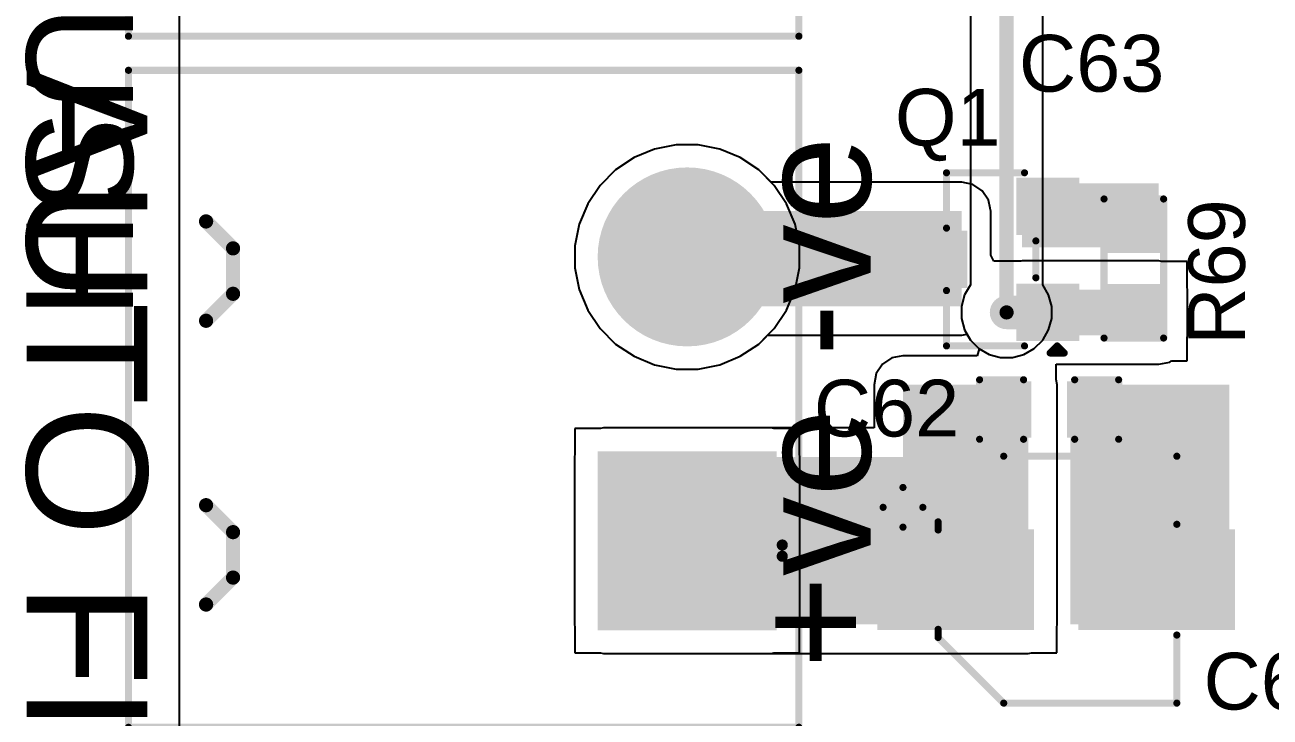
# Model space of a CAD drawing. Header units: millimetres. Extents: x -3 to 5437, y -3 to 5435.
# Drawn here: x -2.76 to 19.53, y 53.6 to 65.99 of the extents above; entities that cross this region are included whole.
import ezdxf

# ---------------------------------------------------------------- set-up
doc = ezdxf.new("R2010")
doc.units = ezdxf.units.MM
for name, color, linetype in [('BottomLayer', 5, 'Continuous'), ('BottomSolder', 6, 'Continuous'), ('MultiLayer', 9, 'Continuous'), ('PadHoleLayer', 156, 'Continuous'), ('TopLayer', 1, 'Continuous'), ('TopOverlay', 2, 'Continuous'), ('TopPaste', 8, 'Continuous'), ('TopSolder', 216, 'Continuous'), ('ViaHoleLayer', 16, 'Continuous')]:
    doc.layers.add(name, color=color, linetype=linetype)
doc.styles.add('Arial', font='', dxfattribs={"height": 0.2})
doc.styles.get('Arial').set_extended_font_data('Arial')

# ---------------------------------------------------------------- blocks, each defined once
blk = doc.blocks.new('____23_36')
at = {"layer": 'TopLayer'}
for points in [[(-0.41, 1.46), (0.41, 1.46), (0.41, 0.54), (-0.41, 0.54)], [(-1.36, -0.54), (-0.54, -0.54), (-0.54, -1.46), (-1.36, -1.46)], [(0.54, -0.54), (1.36, -0.54), (1.36, -1.46), (0.54, -1.46)]]:
    blk.add_hatch(color=1, dxfattribs=at).paths.add_polyline_path(points)
at = {"layer": 'TopPaste'}
for points in [[(-0.41, 1.46), (0.41, 1.46), (0.41, 0.54), (-0.41, 0.54)], [(-1.36, -0.54), (-0.54, -0.54), (-0.54, -1.46), (-1.36, -1.46)], [(0.54, -0.54), (1.36, -0.54), (1.36, -1.46), (0.54, -1.46)]]:
    blk.add_hatch(color=8, dxfattribs=at).paths.add_polyline_path(points)
at = {"layer": 'TopSolder'}
for points in [[(-0.512, 1.562), (0.512, 1.562), (0.512, 0.438), (-0.512, 0.438)], [(-1.462, -0.438), (-0.438, -0.438), (-0.438, -1.562), (-1.462, -1.562)], [(0.438, -0.438), (1.462, -0.438), (1.462, -1.562), (0.438, -1.562)]]:
    blk.add_hatch(color=216, dxfattribs=at).paths.add_polyline_path(points)
at = {"layer": 'TopOverlay', "const_width": 0.127}
for points in [[(-1.549, 0.813), (-1.549, -0.584)], [(-1.549, 0.813), (-0.559, 0.813)], [(0.559, 0.813), (1.549, 0.813)], [(1.549, 0.813), (1.549, -0.584)], [(-0.33, -0.787), (0.33, -0.787)], [(-1.676, -1.041), (-1.549, -1.168)], [(-1.676, -1.041), (-1.676, -1.295)], [(-1.549, -1.168), (-1.676, -1.295)]]:
    blk.add_lwpolyline(points, dxfattribs=at)
at = {"layer": 'TopOverlay', "const_width": 0.0635}
for points in [[(-1.581, 0.813, 1), (-1.518, 0.813, 1)], [(-1.581, 0.813, 1), (-1.518, 0.813, 1)], [(-0.591, 0.813, 1), (-0.527, 0.813, 1)], [(0.527, 0.813, 1), (0.591, 0.813, 1)], [(1.518, 0.813, 1), (1.581, 0.813, 1)], [(1.518, 0.813, 1), (1.581, 0.813, 1)], [(-1.581, -0.584, 1), (-1.518, -0.584, 1)], [(1.518, -0.584, 1), (1.581, -0.584, 1)], [(-0.362, -0.787, 1), (-0.298, -0.787, 1)], [(0.298, -0.787, 1), (0.362, -0.787, 1)], [(-1.708, -1.041, 1), (-1.645, -1.041, 1)], [(-1.708, -1.041, 1), (-1.645, -1.041, 1)], [(-1.581, -1.168, 1), (-1.518, -1.168, 1)], [(-1.581, -1.168, 1), (-1.518, -1.168, 1)], [(-1.708, -1.295, 1), (-1.645, -1.295, 1)], [(-1.708, -1.295, 1), (-1.645, -1.295, 1)]]:
    blk.add_lwpolyline(points, format="xyb", close=True, dxfattribs=at)
blk = doc.blocks.new('RES_0603_131')
at = {"layer": 'TopLayer'}
for points in [[(-0.381, 0.4445), (-0.381, -0.4445), (-1.143, -0.4445), (-1.143, 0.4445)], [(1.143, 0.4445), (1.143, -0.4445), (0.381, -0.4445), (0.381, 0.4445)]]:
    blk.add_hatch(color=1, dxfattribs=at).paths.add_polyline_path(points)
at = {"layer": 'TopPaste'}
for points in [[(-0.381, 0.4445), (-0.381, -0.4445), (-1.143, -0.4445), (-1.143, 0.4445)], [(1.143, 0.4445), (1.143, -0.4445), (0.381, -0.4445), (0.381, 0.4445)]]:
    blk.add_hatch(color=8, dxfattribs=at).paths.add_polyline_path(points)
at = {"layer": 'TopSolder'}
for points in [[(-0.2794, 0.5461), (-0.2794, -0.5461), (-1.2446, -0.5461), (-1.2446, 0.5461)], [(1.2446, 0.5461), (1.2446, -0.5461), (0.2794, -0.5461), (0.2794, 0.5461)]]:
    blk.add_hatch(color=216, dxfattribs=at).paths.add_polyline_path(points)
at = {"layer": 'TopOverlay', "const_width": 0.127}
for points in [[(-1.2446, 0.5334), (1.2446, 0.5334)], [(-1.2446, 0.5334), (-1.2446, -0.5334)], [(1.2446, 0.5334), (1.2446, -0.5334)], [(-1.2446, -0.5334), (1.2446, -0.5334)]]:
    blk.add_lwpolyline(points, dxfattribs=at)
at = {"layer": 'TopOverlay', "const_width": 0.0635}
for points in [[(-1.27635, 0.5334, 1), (-1.21285, 0.5334, 1)], [(-1.27635, 0.5334, 1), (-1.21285, 0.5334, 1)], [(1.21285, 0.5334, 1), (1.27635, 0.5334, 1)], [(1.21285, 0.5334, 1), (1.27635, 0.5334, 1)], [(-1.27635, -0.5334, 1), (-1.21285, -0.5334, 1)], [(-1.27635, -0.5334, 1), (-1.21285, -0.5334, 1)], [(1.21285, -0.5334, 1), (1.27635, -0.5334, 1)], [(1.21285, -0.5334, 1), (1.27635, -0.5334, 1)]]:
    blk.add_lwpolyline(points, format="xyb", close=True, dxfattribs=at)
blk = doc.blocks.new('C__0603_136')
at = {"layer": 'TopLayer'}
for points in [[(-0.381, 0.445), (-0.381, -0.445), (-1.143, -0.445), (-1.143, 0.445)], [(1.143, 0.445), (1.143, -0.445), (0.381, -0.445), (0.381, 0.445)]]:
    blk.add_hatch(color=1, dxfattribs=at).paths.add_polyline_path(points)
at = {"layer": 'TopPaste'}
for points in [[(-0.381, 0.445), (-0.381, -0.445), (-1.143, -0.445), (-1.143, 0.445)], [(1.143, 0.445), (1.143, -0.445), (0.381, -0.445), (0.381, 0.445)]]:
    blk.add_hatch(color=8, dxfattribs=at).paths.add_polyline_path(points)
at = {"layer": 'TopSolder'}
for points in [[(-0.321, 0.504), (-0.321, -0.504), (-1.203, -0.504), (-1.203, 0.504)], [(1.203, 0.504), (1.203, -0.504), (0.321, -0.504), (0.321, 0.504)]]:
    blk.add_hatch(color=216, dxfattribs=at).paths.add_polyline_path(points)
at = {"layer": 'TopOverlay', "const_width": 0.127}
for points in [[(-1.245, -0.533), (-1.245, 0.533)], [(-1.245, 0.533), (-0.457, 0.533)], [(0.457, 0.533), (1.245, 0.533)], [(1.245, -0.533), (1.245, 0.533)], [(-1.245, -0.533), (-0.457, -0.533)], [(0.457, -0.533), (1.245, -0.533)]]:
    blk.add_lwpolyline(points, dxfattribs=at)
at = {"layer": 'TopOverlay', "const_width": 0.0635}
for points in [[(-1.276, 0.533, 1), (-1.213, 0.533, 1)], [(-1.276, 0.533, 1), (-1.213, 0.533, 1)], [(-0.489, 0.533, 1), (-0.425, 0.533, 1)], [(0.425, 0.533, 1), (0.489, 0.533, 1)], [(1.213, 0.533, 1), (1.276, 0.533, 1)], [(1.213, 0.533, 1), (1.276, 0.533, 1)], [(-1.276, -0.533, 1), (-1.213, -0.533, 1)], [(-1.276, -0.533, 1), (-1.213, -0.533, 1)], [(-0.489, -0.533, 1), (-0.425, -0.533, 1)], [(0.425, -0.533, 1), (0.489, -0.533, 1)], [(1.213, -0.533, 1), (1.276, -0.533, 1)], [(1.213, -0.533, 1), (1.276, -0.533, 1)]]:
    blk.add_lwpolyline(points, format="xyb", close=True, dxfattribs=at)
blk = doc.blocks.new('TBP01R1_508_02BE_344')
at = {"layer": 'BottomLayer'}
blk.add_hatch(color=5, dxfattribs=at).paths.add_polyline_path([(-4.04, 1.5), (-1.04, 1.5), (-1.04, -1.5), (-4.04, -1.5)])
h = blk.add_hatch(color=5, dxfattribs=at)
edge = h.paths.add_edge_path()
edge.add_arc((2.54, 0), 1.5, 0, 360)
at = {"layer": 'BottomSolder'}
blk.add_hatch(color=6, dxfattribs=at).paths.add_polyline_path([(-4.142, 1.602), (-0.938, 1.602), (-0.938, -1.602), (-4.142, -1.602)])
h = blk.add_hatch(color=6, dxfattribs=at)
edge = h.paths.add_edge_path()
edge.add_arc((2.54, 0), 1.602, 0, 360)
at = {"layer": 'MultiLayer'}
blk.add_hatch(color=9, dxfattribs=at).paths.add_polyline_path([(-4.04, 1.5), (-1.04, 1.5), (-1.04, -1.5), (-4.04, -1.5)])
h = blk.add_hatch(color=9, dxfattribs=at)
edge = h.paths.add_edge_path()
edge.add_arc((2.54, 0), 1.5, 0, 360)
at = {"layer": 'PadHoleLayer'}
h = blk.add_hatch(color=156, dxfattribs=at)
edge = h.paths.add_edge_path()
edge.add_arc((-2.54, 0), 0.85, 0, 360)
h = blk.add_hatch(color=156, dxfattribs=at)
edge = h.paths.add_edge_path()
edge.add_arc((2.54, 0), 0.85, 0, 360)
at = {"layer": 'TopLayer'}
blk.add_hatch(color=1, dxfattribs=at).paths.add_polyline_path([(-4.04, 1.5), (-1.04, 1.5), (-1.04, -1.5), (-4.04, -1.5)])
h = blk.add_hatch(color=1, dxfattribs=at)
edge = h.paths.add_edge_path()
edge.add_arc((2.54, 0), 1.5, 0, 360)
at = {"layer": 'TopSolder'}
blk.add_hatch(color=216, dxfattribs=at).paths.add_polyline_path([(-4.142, 1.602), (-0.938, 1.602), (-0.938, -1.602), (-4.142, -1.602)])
h = blk.add_hatch(color=216, dxfattribs=at)
edge = h.paths.add_edge_path()
edge.add_arc((2.54, 0), 1.602, 0, 360)
at = {"layer": 'TopOverlay'}
for points, const_width in [([(-5.88, 10), (5.88, 10)], 0.127), ([(-5.88, 10), (-5.88, -2)], 0.127), ([(5.88, 10), (5.88, -2)], 0.127), ([(-3.683, 8.611), (-3.2, 8.128)], 0.254), ([(-1.905, 8.611), (-2.388, 8.128)], 0.254), ([(1.397, 8.611), (1.88, 8.128)], 0.254), ([(1.397, 8.611), (1.88, 8.128)], 0.254), ([(3.175, 8.611), (2.692, 8.128)], 0.254), ([(3.175, 8.611), (2.692, 8.128)], 0.254), ([(-3.2, 8.128), (-2.388, 8.128)], 0.254), ([(1.88, 8.128), (2.692, 8.128)], 0.254), ([(1.88, 8.128), (2.692, 8.128)], 0.254), ([(-5.88, -2), (5.88, -2)], 0.127)]:
    blk.add_lwpolyline(points, dxfattribs=dict(at, const_width=const_width))
for points, const_width in [([(-5.912, 10, 1), (-5.848, 10, 1)], 0.0635), ([(-5.912, 10, 1), (-5.848, 10, 1)], 0.0635), ([(5.848, 10, 1), (5.912, 10, 1)], 0.0635), ([(5.848, 10, 1), (5.912, 10, 1)], 0.0635), ([(-3.747, 8.611, 1), (-3.619, 8.611, 1)], 0.127), ([(-1.968, 8.611, 1), (-1.841, 8.611, 1)], 0.127), ([(1.333, 8.611, 1), (1.46, 8.611, 1)], 0.127), ([(1.333, 8.611, 1), (1.46, 8.611, 1)], 0.127), ([(3.111, 8.611, 1), (3.239, 8.611, 1)], 0.127), ([(3.111, 8.611, 1), (3.239, 8.611, 1)], 0.127), ([(-3.264, 8.128, 1), (-3.137, 8.128, 1)], 0.127), ([(-3.264, 8.128, 1), (-3.137, 8.128, 1)], 0.127), ([(-2.451, 8.128, 1), (-2.324, 8.128, 1)], 0.127), ([(-2.451, 8.128, 1), (-2.324, 8.128, 1)], 0.127), ([(1.816, 8.128, 1), (1.943, 8.128, 1)], 0.127), ([(1.816, 8.128, 1), (1.943, 8.128, 1)], 0.127), ([(1.816, 8.128, 1), (1.943, 8.128, 1)], 0.127), ([(1.816, 8.128, 1), (1.943, 8.128, 1)], 0.127), ([(2.629, 8.128, 1), (2.756, 8.128, 1)], 0.127), ([(2.629, 8.128, 1), (2.756, 8.128, 1)], 0.127), ([(2.629, 8.128, 1), (2.756, 8.128, 1)], 0.127), ([(2.629, 8.128, 1), (2.756, 8.128, 1)], 0.127), ([(-2.618, -1.702, 1), (-2.818, -1.702, 1)], 0.2), ([(-2.868, -1.702, 1), (-2.768, -1.702, 1)], 0.1), ([(-2.668, -1.702, 1), (-2.568, -1.702, 1)], 0.1), ([(-5.912, -2, 1), (-5.848, -2, 1)], 0.0635), ([(-5.912, -2, 1), (-5.848, -2, 1)], 0.0635), ([(5.848, -2, 1), (5.912, -2, 1)], 0.0635), ([(5.848, -2, 1), (5.912, -2, 1)], 0.0635)]:
    blk.add_lwpolyline(points, format="xyb", close=True, dxfattribs=dict(at, const_width=const_width))
blk = doc.blocks.new('TBP01R1_508_02BE_345')
at = {"layer": 'BottomLayer'}
blk.add_hatch(color=5, dxfattribs=at).paths.add_polyline_path([(-4.04, 1.5), (-1.04, 1.5), (-1.04, -1.5), (-4.04, -1.5)])
h = blk.add_hatch(color=5, dxfattribs=at)
edge = h.paths.add_edge_path()
edge.add_arc((2.54, 0), 1.5, 0, 360)
at = {"layer": 'BottomSolder'}
blk.add_hatch(color=6, dxfattribs=at).paths.add_polyline_path([(-4.142, 1.602), (-0.938, 1.602), (-0.938, -1.602), (-4.142, -1.602)])
h = blk.add_hatch(color=6, dxfattribs=at)
edge = h.paths.add_edge_path()
edge.add_arc((2.54, 0), 1.602, 0, 360)
at = {"layer": 'MultiLayer'}
blk.add_hatch(color=9, dxfattribs=at).paths.add_polyline_path([(-4.04, 1.5), (-1.04, 1.5), (-1.04, -1.5), (-4.04, -1.5)])
h = blk.add_hatch(color=9, dxfattribs=at)
edge = h.paths.add_edge_path()
edge.add_arc((2.54, 0), 1.5, 0, 360)
at = {"layer": 'PadHoleLayer'}
h = blk.add_hatch(color=156, dxfattribs=at)
edge = h.paths.add_edge_path()
edge.add_arc((-2.54, 0), 0.85, 0, 360)
h = blk.add_hatch(color=156, dxfattribs=at)
edge = h.paths.add_edge_path()
edge.add_arc((2.54, 0), 0.85, 0, 360)
at = {"layer": 'TopLayer'}
blk.add_hatch(color=1, dxfattribs=at).paths.add_polyline_path([(-4.04, 1.5), (-1.04, 1.5), (-1.04, -1.5), (-4.04, -1.5)])
h = blk.add_hatch(color=1, dxfattribs=at)
edge = h.paths.add_edge_path()
edge.add_arc((2.54, 0), 1.5, 0, 360)
at = {"layer": 'TopSolder'}
blk.add_hatch(color=216, dxfattribs=at).paths.add_polyline_path([(-4.142, 1.602), (-0.938, 1.602), (-0.938, -1.602), (-4.142, -1.602)])
h = blk.add_hatch(color=216, dxfattribs=at)
edge = h.paths.add_edge_path()
edge.add_arc((2.54, 0), 1.602, 0, 360)
at = {"layer": 'TopOverlay'}
for points, const_width in [([(-5.88, 10), (5.88, 10)], 0.127), ([(-5.88, 10), (-5.88, -2)], 0.127), ([(5.88, 10), (5.88, -2)], 0.127), ([(-3.683, 8.611), (-3.2, 8.128)], 0.254), ([(-1.905, 8.611), (-2.388, 8.128)], 0.254), ([(1.397, 8.611), (1.88, 8.128)], 0.254), ([(1.397, 8.611), (1.88, 8.128)], 0.254), ([(3.175, 8.611), (2.692, 8.128)], 0.254), ([(3.175, 8.611), (2.692, 8.128)], 0.254), ([(-3.2, 8.128), (-2.388, 8.128)], 0.254), ([(1.88, 8.128), (2.692, 8.128)], 0.254), ([(1.88, 8.128), (2.692, 8.128)], 0.254), ([(-5.88, -2), (5.88, -2)], 0.127)]:
    blk.add_lwpolyline(points, dxfattribs=dict(at, const_width=const_width))
for points, const_width in [([(-5.912, 10, 1), (-5.848, 10, 1)], 0.0635), ([(-5.912, 10, 1), (-5.848, 10, 1)], 0.0635), ([(5.848, 10, 1), (5.912, 10, 1)], 0.0635), ([(5.848, 10, 1), (5.912, 10, 1)], 0.0635), ([(-3.747, 8.611, 1), (-3.619, 8.611, 1)], 0.127), ([(-1.968, 8.611, 1), (-1.841, 8.611, 1)], 0.127), ([(1.333, 8.611, 1), (1.46, 8.611, 1)], 0.127), ([(1.333, 8.611, 1), (1.46, 8.611, 1)], 0.127), ([(3.111, 8.611, 1), (3.239, 8.611, 1)], 0.127), ([(3.111, 8.611, 1), (3.239, 8.611, 1)], 0.127), ([(-3.264, 8.128, 1), (-3.137, 8.128, 1)], 0.127), ([(-3.264, 8.128, 1), (-3.137, 8.128, 1)], 0.127), ([(-2.451, 8.128, 1), (-2.324, 8.128, 1)], 0.127), ([(-2.451, 8.128, 1), (-2.324, 8.128, 1)], 0.127), ([(1.816, 8.128, 1), (1.943, 8.128, 1)], 0.127), ([(1.816, 8.128, 1), (1.943, 8.128, 1)], 0.127), ([(1.816, 8.128, 1), (1.943, 8.128, 1)], 0.127), ([(1.816, 8.128, 1), (1.943, 8.128, 1)], 0.127), ([(2.629, 8.128, 1), (2.756, 8.128, 1)], 0.127), ([(2.629, 8.128, 1), (2.756, 8.128, 1)], 0.127), ([(2.629, 8.128, 1), (2.756, 8.128, 1)], 0.127), ([(2.629, 8.128, 1), (2.756, 8.128, 1)], 0.127), ([(-2.618, -1.702, 1), (-2.818, -1.702, 1)], 0.2), ([(-2.868, -1.702, 1), (-2.768, -1.702, 1)], 0.1), ([(-2.668, -1.702, 1), (-2.568, -1.702, 1)], 0.1), ([(-5.912, -2, 1), (-5.848, -2, 1)], 0.0635), ([(-5.912, -2, 1), (-5.848, -2, 1)], 0.0635), ([(5.848, -2, 1), (5.912, -2, 1)], 0.0635), ([(5.848, -2, 1), (5.912, -2, 1)], 0.0635)]:
    blk.add_lwpolyline(points, format="xyb", close=True, dxfattribs=dict(at, const_width=const_width))
blk = doc.blocks.new('RVT1E100M0405__406')
at = {"layer": 'TopLayer'}
for points in [[(-3.1, 0.8), (-0.5, 0.8), (-0.5, -0.8), (-3.1, -0.8)], [(0.5, 0.8), (3.1, 0.8), (3.1, -0.8), (0.5, -0.8)]]:
    blk.add_hatch(color=1, dxfattribs=at).paths.add_polyline_path(points)
at = {"layer": 'TopPaste'}
for points in [[(-3.1, 0.8), (-0.5, 0.8), (-0.5, -0.8), (-3.1, -0.8)], [(0.5, 0.8), (3.1, 0.8), (3.1, -0.8), (0.5, -0.8)]]:
    blk.add_hatch(color=8, dxfattribs=at).paths.add_polyline_path(points)
at = {"layer": 'TopSolder'}
for points in [[(-3.202, 0.902), (-0.398, 0.902), (-0.398, -0.902), (-3.202, -0.902)], [(0.398, 0.902), (3.202, 0.902), (3.202, -0.902), (0.398, -0.902)]]:
    blk.add_hatch(color=216, dxfattribs=at).paths.add_polyline_path(points)
at = {"layer": 'TopOverlay', "const_width": 0.127}
for points in [[(-2.115, 1.035), (-0.94, 2.21)], [(-0.94, 2.21), (2.159, 2.21)], [(2.159, 0.991), (2.159, 2.21)], [(-2.743, 0.94), (-2.743, 1.651)], [(-3.099, 1.295), (-2.388, 1.295)], [(-2.115, 0.889), (-2.115, 1.035)], [(-2.115, -1.035), (-2.115, -0.889)], [(-2.115, -1.035), (-0.94, -2.21)], [(2.159, -2.21), (2.159, -0.991)], [(-0.94, -2.21), (2.159, -2.21)]]:
    blk.add_lwpolyline(points, dxfattribs=at)
at = {"layer": 'TopOverlay', "const_width": 0.0635}
for points in [[(-0.972, 2.21, 1), (-0.908, 2.21, 1)], [(-0.972, 2.21, 1), (-0.908, 2.21, 1)], [(2.127, 2.21, 1), (2.191, 2.21, 1)], [(2.127, 2.21, 1), (2.191, 2.21, 1)], [(-2.775, 1.651, 1), (-2.711, 1.651, 1)], [(-3.131, 1.295, 1), (-3.067, 1.295, 1)], [(-2.419, 1.295, 1), (-2.356, 1.295, 1)], [(-2.775, 0.94, 1), (-2.711, 0.94, 1)], [(-2.146, 1.035, 1), (-2.083, 1.035, 1)], [(-2.146, 1.035, 1), (-2.083, 1.035, 1)], [(-2.146, 0.889, 1), (-2.083, 0.889, 1)], [(2.127, 0.991, 1), (2.191, 0.991, 1)], [(-2.146, -0.889, 1), (-2.083, -0.889, 1)], [(-2.146, -1.035, 1), (-2.083, -1.035, 1)], [(-2.146, -1.035, 1), (-2.083, -1.035, 1)], [(2.127, -0.991, 1), (2.191, -0.991, 1)], [(-0.972, -2.21, 1), (-0.908, -2.21, 1)], [(-0.972, -2.21, 1), (-0.908, -2.21, 1)], [(2.127, -2.21, 1), (2.191, -2.21, 1)], [(2.127, -2.21, 1), (2.191, -2.21, 1)]]:
    blk.add_lwpolyline(points, format="xyb", close=True, dxfattribs=at)

msp = doc.modelspace()

# ---------------------------------------------------------------- hatches: boundary and pattern name
at = {"layer": 'BottomLayer'}
h = msp.add_hatch(color=5, dxfattribs=at)
edge = h.paths.add_edge_path()
edge.add_arc((14.808, 60.844), 0.3, 0, 360)
h = msp.add_hatch(color=5, dxfattribs=at)
edge = h.paths.add_edge_path()
edge.add_arc((17.472, 59.131), 0.3, 0, 360)
h = msp.add_hatch(color=5, dxfattribs=at)
edge = h.paths.add_edge_path()
edge.add_arc((18.288, 59.131), 0.3, 0, 360)
h = msp.add_hatch(color=5, dxfattribs=at)
edge = h.paths.add_edge_path()
edge.add_arc((17.472, 58.346), 0.3, 0, 360)
h = msp.add_hatch(color=5, dxfattribs=at)
edge = h.paths.add_edge_path()
edge.add_arc((18.288, 58.346), 0.3, 0, 360)
msp.add_hatch(color=5, dxfattribs=at).paths.add_polyline_path([(7.591, 55.258), (10.591, 55.258), (10.591, 58.258), (7.591, 58.258)])
at = {"layer": 'TopLayer'}
for points in [[(15.086, 62.011), (17.531, 62.011), (17.531, 63.154), (15.086, 63.154)], [(8.14, 60.955), (14.006, 60.955), (14.006, 62.657), (8.14, 62.657)], [(14.808, 60.544), (15.546, 60.544), (15.546, 61.144), (14.808, 61.144)], [(15.086, 60.434), (17.531, 60.434), (17.531, 61.249), (15.086, 61.249)], [(12.954, 56.758), (15.197, 56.758), (15.197, 59.55), (12.954, 59.55)], [(15.951, 55.26), (18.797, 55.26), (18.797, 59.55), (15.951, 59.55)], [(7.591, 55.258), (15.197, 55.258), (15.197, 58.258), (7.591, 58.258)]]:
    msp.add_hatch(color=1, dxfattribs=at).paths.add_polyline_path(points)
h = msp.add_hatch(color=1, dxfattribs=at)
edge = h.paths.add_edge_path()
edge.add_arc((14.808, 60.844), 0.3, 0, 360)
h = msp.add_hatch(color=1, dxfattribs=at)
edge = h.paths.add_edge_path()
edge.add_arc((17.472, 59.131), 0.3, 0, 360)
h = msp.add_hatch(color=1, dxfattribs=at)
edge = h.paths.add_edge_path()
edge.add_arc((18.288, 59.131), 0.3, 0, 360)
h = msp.add_hatch(color=1, dxfattribs=at)
edge = h.paths.add_edge_path()
edge.add_arc((17.472, 58.346), 0.3, 0, 360)
h = msp.add_hatch(color=1, dxfattribs=at)
edge = h.paths.add_edge_path()
edge.add_arc((18.288, 58.346), 0.3, 0, 360)
at = {"layer": 'ViaHoleLayer'}
h = msp.add_hatch(color=16, dxfattribs=at)
edge = h.paths.add_edge_path()
edge.add_arc((14.808, 60.844), 0.15, 0, 360)
h = msp.add_hatch(color=16, dxfattribs=at)
edge = h.paths.add_edge_path()
edge.add_arc((17.472, 59.131), 0.15, 0, 360)
h = msp.add_hatch(color=16, dxfattribs=at)
edge = h.paths.add_edge_path()
edge.add_arc((18.288, 59.131), 0.15, 0, 360)
h = msp.add_hatch(color=16, dxfattribs=at)
edge = h.paths.add_edge_path()
edge.add_arc((17.472, 58.346), 0.15, 0, 360)
h = msp.add_hatch(color=16, dxfattribs=at)
edge = h.paths.add_edge_path()
edge.add_arc((18.288, 58.346), 0.15, 0, 360)

# ---------------------------------------------------------------- linework, layer by layer
at = {"layer": 'BottomLayer'}
for p, q in [((0.003, 2.754), (0.003, 115.689)), ((14.161, 72.084), (14.161, 61.339)), ((15.456, 61.339), (15.456, 71.816)), ((8.505, 63.769), (8.14, 63.618)), ((8.893, 63.846), (8.505, 63.769)), ((9.289, 63.846), (8.893, 63.846)), ((9.677, 63.769), (9.289, 63.846)), ((10.042, 63.618), (9.677, 63.769)), ((8.14, 63.618), (7.811, 63.398)), ((10.371, 63.398), (10.042, 63.618)), ((7.811, 63.398), (7.531, 63.118)), ((10.651, 63.118), (10.371, 63.398)), ((7.531, 63.118), (7.312, 62.789)), ((10.871, 62.789), (10.651, 63.118)), ((7.312, 62.789), (7.16, 62.424)), ((11.022, 62.424), (10.871, 62.789)), ((7.16, 62.424), (7.083, 62.036)), ((11.099, 62.036), (11.022, 62.424)), ((7.083, 62.036), (7.083, 61.64)), ((11.099, 61.64), (11.099, 62.036)), ((7.083, 61.64), (7.16, 61.252)), ((11.022, 61.252), (11.099, 61.64)), ((14.161, 61.339), (14.055, 61.156)), ((15.561, 61.156), (15.456, 61.339)), ((7.16, 61.252), (7.312, 60.887)), ((10.871, 60.887), (11.022, 61.252)), ((14.055, 61.156), (14, 60.951)), ((15.616, 60.951), (15.561, 61.156)), ((7.312, 60.887), (7.531, 60.558)), ((10.651, 60.558), (10.871, 60.887)), ((14, 60.951), (14, 60.738)), ((15.616, 60.738), (15.616, 60.951)), ((14, 60.738), (14.055, 60.532)), ((15.561, 60.532), (15.616, 60.738)), ((7.531, 60.558), (7.811, 60.278)), ((10.371, 60.278), (10.651, 60.558)), ((14.055, 60.532), (14.162, 60.348)), ((15.455, 60.348), (15.561, 60.532)), ((7.811, 60.278), (8.14, 60.059)), ((10.042, 60.059), (10.371, 60.278)), ((14.162, 60.348), (14.312, 60.198)), ((14.312, 60.198), (14.496, 60.091)), ((15.12, 60.091), (15.304, 60.198)), ((15.304, 60.198), (15.455, 60.348)), ((8.14, 60.059), (8.505, 59.907)), ((9.677, 59.907), (10.042, 60.059)), ((14.496, 60.091), (14.702, 60.036)), ((14.702, 60.036), (14.915, 60.036)), ((14.915, 60.036), (15.12, 60.091)), ((8.505, 59.907), (8.893, 59.83)), ((8.893, 59.83), (9.289, 59.83)), ((9.289, 59.83), (9.677, 59.907)), ((7.541, 58.766), (7.083, 58.766)), ((7.083, 58.766), (7.083, 58.308)), ((7.591, 58.776), (7.541, 58.766)), ((10.591, 58.776), (7.591, 58.776)), ((10.641, 58.766), (10.591, 58.776)), ((11.099, 58.766), (10.641, 58.766)), ((11.099, 58.308), (11.099, 58.766)), ((7.083, 58.308), (7.073, 58.258)), ((7.073, 58.258), (7.073, 55.258)), ((11.109, 58.258), (11.099, 58.308)), ((11.109, 55.258), (11.109, 58.258)), ((7.073, 55.258), (7.083, 55.208)), ((7.083, 55.208), (7.083, 54.75)), ((11.099, 55.208), (11.109, 55.258)), ((11.099, 54.75), (11.099, 55.208)), ((7.083, 54.75), (7.541, 54.75)), ((7.541, 54.75), (7.591, 54.74)), ((7.591, 54.74), (10.591, 54.74)), ((10.591, 54.74), (10.641, 54.75)), ((10.641, 54.75), (11.099, 54.75))]:
    msp.add_line(p, q, dxfattribs=at)
at = {"layer": 'BottomLayer', "const_width": 0.254}
msp.add_lwpolyline([(14.808, 60.844), (14.808, 72.084)], dxfattribs=at)
at = {"layer": 'BottomLayer', "const_width": 0.127}
msp.add_lwpolyline([(14.745, 60.844, 1), (14.872, 60.844, 1)], format="xyb", close=True, dxfattribs=at)
at = {"layer": 'TopLayer'}
for p, q in [((0.003, 2.754), (0.003, 115.689)), ((8.505, 63.769), (8.14, 63.618)), ((8.893, 63.846), (8.505, 63.769)), ((9.289, 63.846), (8.893, 63.846)), ((9.677, 63.769), (9.289, 63.846)), ((10.042, 63.618), (9.677, 63.769)), ((8.14, 63.618), (7.811, 63.398)), ((10.371, 63.398), (10.042, 63.618)), ((7.811, 63.398), (7.531, 63.118)), ((10.594, 63.175), (10.371, 63.398)), ((7.531, 63.118), (7.312, 62.789)), ((14.006, 63.175), (10.594, 63.175)), ((14.204, 63.136), (14.006, 63.175)), ((14.373, 63.023), (14.204, 63.136)), ((14.485, 62.855), (14.373, 63.023)), ((14.513, 62.712), (14.485, 62.855)), ((7.312, 62.789), (7.16, 62.424)), ((14.514, 62.712), (14.513, 62.712)), ((14.514, 62.707), (14.514, 62.712)), ((14.524, 62.657), (14.514, 62.707)), ((14.524, 61.867), (14.524, 62.657)), ((7.16, 62.424), (7.083, 62.036)), ((7.083, 62.036), (7.083, 61.64)), ((14.578, 61.762), (14.524, 61.867)), ((15.065, 61.762), (14.578, 61.762)), ((15.086, 61.767), (15.065, 61.762)), ((17.531, 61.767), (15.086, 61.767)), ((17.581, 61.757), (17.531, 61.767)), ((18.039, 61.757), (17.581, 61.757)), ((18.039, 61.299), (18.039, 61.757)), ((7.083, 61.64), (7.16, 61.252)), ((18.049, 61.249), (18.039, 61.299)), ((7.16, 61.252), (7.312, 60.887)), ((18.049, 60.434), (18.049, 61.249)), ((7.312, 60.887), (7.531, 60.558)), ((7.531, 60.558), (7.811, 60.278)), ((10.371, 60.278), (10.53, 60.437)), ((10.53, 60.437), (14.006, 60.437)), ((14.006, 60.437), (14.099, 60.456)), ((14.099, 60.456), (14.162, 60.348)), ((18.039, 60.384), (18.049, 60.434)), ((7.811, 60.278), (8.14, 60.059)), ((10.042, 60.059), (10.371, 60.278)), ((14.162, 60.348), (14.312, 60.198)), ((14.316, 60.195), (14.282, 60.068)), ((14.312, 60.198), (14.316, 60.195)), ((18.039, 59.979), (18.039, 60.384)), ((8.14, 60.059), (8.505, 59.907)), ((9.677, 59.907), (10.042, 60.059)), ((12.756, 60.029), (12.588, 59.917)), ((12.954, 60.068), (12.756, 60.029)), ((14.282, 60.068), (12.954, 60.068)), ((17.531, 59.916), (17.729, 59.956)), ((17.729, 59.956), (17.763, 59.979)), ((17.763, 59.979), (18.039, 59.979)), ((8.505, 59.907), (8.893, 59.83)), ((8.893, 59.83), (9.289, 59.83)), ((9.289, 59.83), (9.677, 59.907)), ((12.475, 59.749), (12.436, 59.55)), ((12.588, 59.917), (12.475, 59.749)), ((15.697, 59.641), (15.697, 59.916)), ((15.697, 59.916), (17.531, 59.916)), ((12.436, 59.55), (12.436, 58.776)), ((15.715, 59.55), (15.697, 59.641)), ((15.715, 58.258), (15.715, 59.55)), ((7.541, 58.766), (7.083, 58.766)), ((7.083, 58.766), (7.083, 58.308)), ((7.591, 58.776), (7.541, 58.766)), ((12.436, 58.776), (7.591, 58.776)), ((7.083, 58.308), (7.073, 58.258)), ((7.073, 58.258), (7.073, 55.258)), ((15.715, 55.258), (15.715, 58.258)), ((7.073, 55.258), (7.083, 55.208)), ((7.083, 55.208), (7.083, 54.75)), ((15.705, 55.208), (15.715, 55.258)), ((15.705, 54.752), (15.705, 55.208)), ((7.083, 54.75), (7.541, 54.75)), ((7.541, 54.75), (7.591, 54.74)), ((7.591, 54.74), (15.197, 54.74)), ((15.197, 54.74), (15.255, 54.752)), ((15.255, 54.752), (15.705, 54.752))]:
    msp.add_line(p, q, dxfattribs=at)

# ---------------------------------------------------------------- block references
at = {"rotation": 90}
for name, p in [('TBP01R1_508_02BE_344', (9.091, 71.668)), ('TBP01R1_508_02BE_345', (9.091, 59.298)), ('____23_36', (14.546, 61.794)), ('RES_0603_131', (17.086, 61.63))]:
    msp.add_blockref(name, p, dxfattribs=at)
for name, p in [('C__0603_136', (15.57, 59.106)), ('RVT1E100M0405__406', (15.697, 56.06))]:
    msp.add_blockref(name, p)

# ---------------------------------------------------------------- texts
at = {"layer": 'TopOverlay', "style": 'Arial'}
for s, height, rotation, p in [('AUTO FLUSH', 1.905, 270, (-2.735, 77.586)), ('AUTO FILL', 2.159, 270, (-2.732, 65.216)), ('-ve', 2.032, 90, (12.374, 60.056)), ('R69', 1.016, 90, (19.075, 60.266)), ('+ve', 2.032, 90, (12.374, 54.468))]:
    msp.add_text(s, height=height, rotation=rotation, dxfattribs=at).set_placement(p)
for s, p in [('C63', (15.029, 64.796)), ('Q1', (12.81, 63.83)), ('C62', (11.358, 58.623)), ('C61', (18.333, 53.735))]:
    msp.add_text(s, height=1.016, dxfattribs=at).set_placement(p)

doc.saveas('drawing.dxf')
